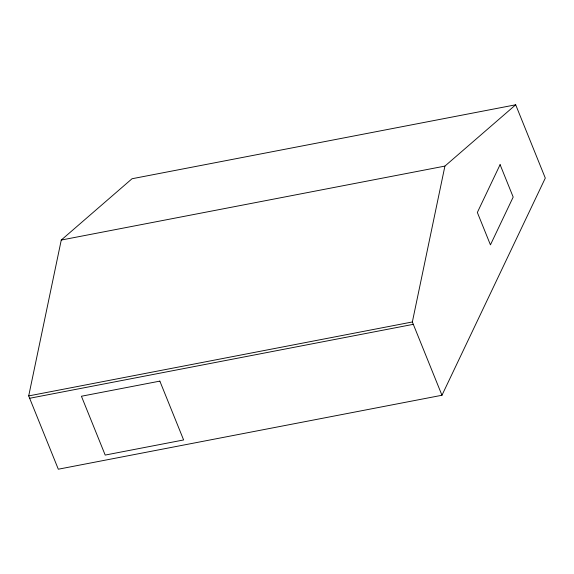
<?xml version="1.0" encoding="UTF-8"?>
<svg xmlns="http://www.w3.org/2000/svg" width="574" height="574" viewBox="0 0 574 574"><rect width="100%" height="100%" fill="white"/><g stroke="black" fill="none" stroke-linecap="round" stroke-linejoin="round"><path stroke-width="0.86" d="M28.7 395.916L61.26 240.047L132.034 178.744L515.689 104.791L545.3 178.083L441.966 395.256L58.311 469.209L28.7 395.916L412.354 321.964L444.915 166.094L515.689 104.791M61.26 240.047L444.915 166.094M29.654 398.277L413.309 324.332M412.354 321.964L441.966 395.256M500.09 164.659L477.346 212.459L490.44 244.861L513.185 197.061L500.09 164.659M159.852 381.122L81.422 396.239L105.193 455.074L183.623 439.957L159.852 381.122"/></g></svg>
